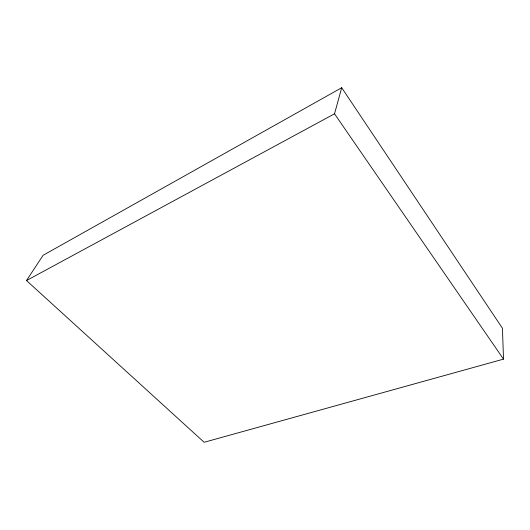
<?xml version="1.0" encoding="UTF-8"?>
<svg xmlns="http://www.w3.org/2000/svg" width="530" height="530" viewBox="0 0 530 530"><rect width="100%" height="100%" fill="white"/><g stroke="black" fill="none" stroke-linecap="round" stroke-linejoin="round"><path stroke-width="0.79" d="M26.5 280.542L334.529 113.811L341.711 87.722L502.447 328.269L503.5 359.135L204.143 442.278L26.5 280.542L43.089 255.301L341.711 87.722M334.529 113.811L503.5 359.135"/></g></svg>
